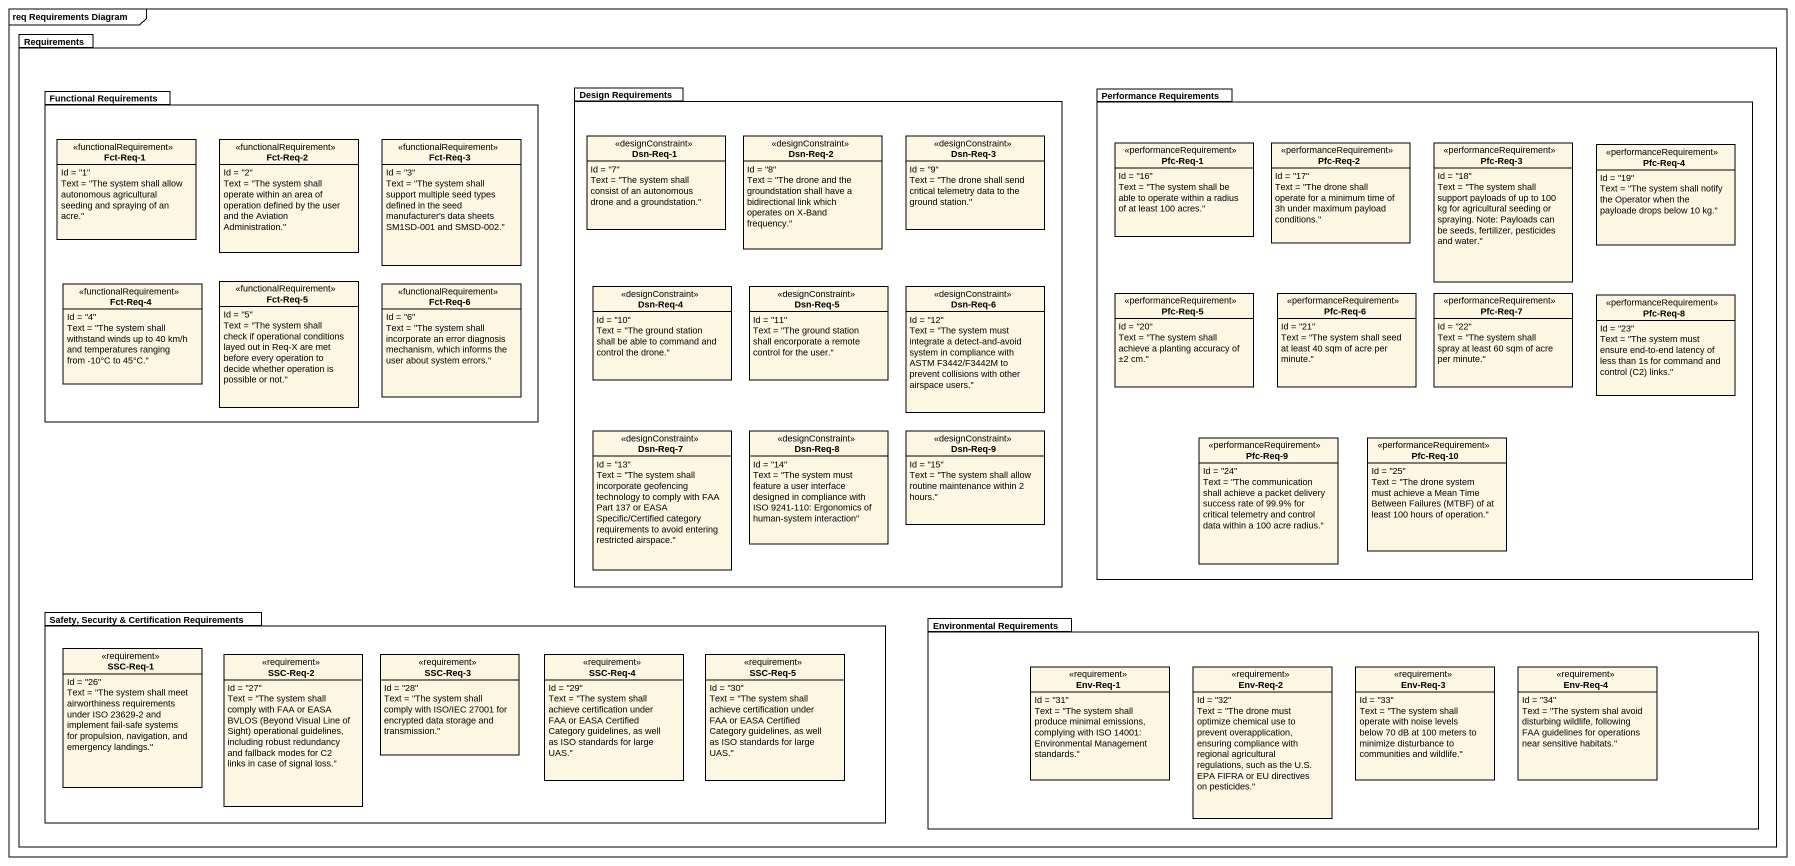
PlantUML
@startuml
mainframe req Requirements Diagram
hide circle
hide empty members
package Requirements {
  package "Functional Requirements" as Functional_Requirements {
    class "Fct-Req-1" as Fct_Req_1 <<functionalRequirement>> {
      Id = "1"
      Text = "The system shall allow autonomous agricultural seeding and spraying of an acre."
    }
    class "Fct-Req-2" as Fct_Req_2 <<functionalRequirement>> {
      Id = "2"
      Text = "The system shall operate within an area of operation defined by the user and the Aviation Administration."
    }
    class "Fct-Req-3" as Fct_Req_3 <<functionalRequirement>> {
      Id = "3"
      Text = "The system shall support multiple seed types defined in the seed manufacturer's data sheets SM1SD-001 and SMSD-002."
    }
    class "Fct-Req-4" as Fct_Req_4 <<functionalRequirement>> {
      Id = "4"
      Text = "The system shall withstand winds up to 40 km/h and temperatures ranging from -10°C to 45°C."
    }
    class "Fct-Req-5" as Fct_Req_5 <<functionalRequirement>> {
      Id = "5"
      Text = "The system shall check if operational conditions layed out in Req-X are met before every operation to decide whether operation is possible or not."
    }
    class "Fct-Req-6" as Fct_Req_6 <<functionalRequirement>> {
      Id = "6"
      Text = "The system shall incorporate an error diagnosis mechanism, which informs the user about system errors."
    }
  }
  package "Design Requirements" as Design_Requirements {
    class "Dsn-Req-1" as Dsn_Req_1 <<designConstraint>> {
      Id = "7"
      Text = "The system shall consist of an autonomous drone and a groundstation."
    }
    class "Dsn-Req-2" as Dsn_Req_2 <<designConstraint>> {
      Id = "8"
      Text = "The drone and the groundstation shall have a bidirectional link which operates on X-Band frequency."
    }
    class "Dsn-Req-3" as Dsn_Req_3 <<designConstraint>> {
      Id = "9"
      Text = "The drone shall send critical telemetry data to the ground station."
    }
    class "Dsn-Req-4" as Dsn_Req_4 <<designConstraint>> {
      Id = "10"
      Text = "The ground station shall be able to command and control the drone."
    }
    class "Dsn-Req-5" as Dsn_Req_5 <<designConstraint>> {
      Id = "11"
      Text = "The ground station shall encorporate a remote control for the user."
    }
    class "Dsn-Req-6" as Dsn_Req_6 <<designConstraint>> {
      Id = "12"
      Text = "The system must integrate a detect-and-avoid system in compliance with ASTM F3442/F3442M to prevent collisions with other airspace users."
    }
    class "Dsn-Req-7" as Dsn_Req_7 <<designConstraint>> {
      Id = "13"
      Text = "The system shall incorporate geofencing technology to comply with FAA Part 137 or EASA Specific/Certified category requirements to avoid entering restricted airspace."
    }
    class "Dsn-Req-8" as Dsn_Req_8 <<designConstraint>> {
      Id = "14"
      Text = "The system must feature a user interface designed in compliance with ISO 9241-110: Ergonomics of human-system interaction"
    }
    class "Dsn-Req-9" as Dsn_Req_9 <<designConstraint>> {
      Id = "15"
      Text = "The system shall allow routine maintenance within 2 hours."
    }
  }
  package "Performance Requirements" as Performance_Requirements {
    class "Pfc-Req-1" as Pfc_Req_1 <<performanceRequirement>> {
      Id = "16"
      Text = "The system shall be able to operate within a radius of at least 100 acres."
    }
    class "Pfc-Req-2" as Pfc_Req_2 <<performanceRequirement>> {
      Id = "17"
      Text = "The drone shall operate for a minimum time of 3h under maximum payload conditions."
    }
    class "Pfc-Req-3" as Pfc_Req_3 <<performanceRequirement>> {
      Id = "18"
      Text = "The system shall support payloads of up to 100 kg for agricultural seeding or spraying. Note: Payloads can be seeds, fertilizer, pesticides and water."
    }
    class "Pfc-Req-4" as Pfc_Req_4 <<performanceRequirement>> {
      Id = "19"
      Text = "The system shall notify the Operator when the payloade drops below 10 kg."
    }
    class "Pfc-Req-5" as Pfc_Req_5 <<performanceRequirement>> {
      Id = "20"
      Text = "The system shall achieve a planting accuracy of ±2 cm."
    }
    class "Pfc-Req-6" as Pfc_Req_6 <<performanceRequirement>> {
      Id = "21"
      Text = "The system shall seed at least 40 sqm of acre per minute."
    }
    class "Pfc-Req-7" as Pfc_Req_7 <<performanceRequirement>> {
      Id = "22"
      Text = "The system shall spray at least 60 sqm of acre per minute."
    }
    class "Pfc-Req-8" as Pfc_Req_8 <<performanceRequirement>> {
      Id = "23"
      {field} Text = "The system must ensure end-to-end latency of less than 1s for command and control (C2) links."
    }
    class "Pfc-Req-9" as Pfc_Req_9 <<performanceRequirement>> {
      Id = "24"
      Text = "The communication shall achieve a packet delivery success rate of 99.9% for critical telemetry and control data within a 100 acre radius."
    }
    class "Pfc-Req-10" as Pfc_Req_10 <<performanceRequirement>> {
      Id = "25"
      {field} Text = "The drone system must achieve a Mean Time Between Failures (MTBF) of at least 100 hours of operation."
    }
  }
  package "Safety, Security & Certification Requirements" as Safety_Security {
    class "SSC-Req-1" as SSC_Req_1 <<requirement>> {
      Id = "26"
      Text = "The system shall meet airworthiness requirements under ISO 23629-2 and implement fail-safe systems for propulsion, navigation, and emergency landings."
    }
    class "SSC-Req-2" as SSC_Req_2 <<requirement>> {
      Id = "27"
      {field} Text = "The system shall comply with FAA or EASA BVLOS (Beyond Visual Line of Sight) operational guidelines, including robust redundancy and fallback modes for C2 links in case of signal loss."
    }
    class "SSC-Req-3" as SSC_Req_3 <<requirement>> {
      Id = "28"
      Text = "The system shall comply with ISO/IEC 27001 for encrypted data storage and transmission."
    }
    class "SSC-Req-4" as SSC_Req_4 <<requirement>> {
      Id = "29"
      Text = "The system shall achieve certification under FAA or EASA Certified Category guidelines, as well as ISO standards for large UAS."
    }
    class "SSC-Req-5" as SSC_Req_5 <<requirement>> {
      Id = "30"
      Text = "The system shall achieve certification under FAA or EASA Certified Category guidelines, as well as ISO standards for large UAS."
    }
  }
  package "Environmental Requirements" as Environmental_Requirements {
    class "Env-Req-1" as Env_Req_1 <<requirement>> {
      Id = "31"
      Text = "The system shall produce minimal emissions, complying with ISO 14001: Environmental Management standards."
    }
    class "Env-Req-2" as Env_Req_2 <<requirement>> {
      Id = "32"
      Text = "The drone must optimize chemical use to prevent overapplication, ensuring compliance with regional agricultural regulations, such as the U.S. EPA FIFRA or EU directives on pesticides."
    }
    class "Env-Req-3" as Env_Req_3 <<requirement>> {
      Id = "33"
      Text = "The system shall operate with noise levels below 70 dB at 100 meters to minimize disturbance to communities and wildlife."
    }
    class "Env-Req-4" as Env_Req_4 <<requirement>> {
      Id = "34"
      Text = "The system shal avoid disturbing wildlife, following FAA guidelines for operations near sensitive habitats."
    }
  }
}
@enduml
